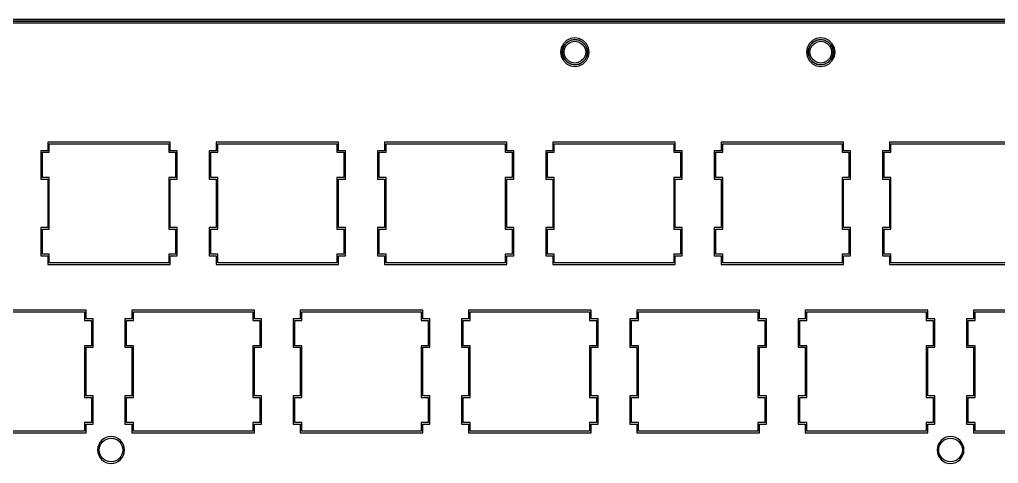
# Model space of a CAD drawing. Extents: x 5 to 332, y 5 to 122.
# Drawn here: x 91.6 to 202.4, y 72.2 to 122.4 of the extents above; entities that cross this region are included whole.
import ezdxf

# ---------------------------------------------------------------- set-up
doc = ezdxf.new("R2010")
doc.units = 0
doc.layers.add('Layer_1', color=7, linetype='CONTINUOUS')

msp = doc.modelspace()

# ---------------------------------------------------------------- linework, layer by layer
at = {"layer": 'Layer_1', "color": 7}
for p, q in [((329.80654, 122.440453), (6.998047, 122.440453)), ((7.001957, 122.254906), (329.80273, 122.254906)), ((329.802736, 122.245141), (7.001957, 122.247096)), ((7.005867, 122.061549), (329.798838, 122.059599)), ((153.181648, 119.702174), (152.951178, 119.249049)), ((153.539068, 120.057643), (153.181648, 119.702174)), ((153.33402, 119.590844), (153.64848, 119.90725)), ((153.65625, 119.897481), (153.33984, 119.584981)), ((153.49219, 119.473656), (153.76562, 119.747094)), ((153.988288, 120.288112), (153.539068, 120.057643)), ((153.64848, 119.90725), (154.04692, 120.110375)), ((154.05078, 120.100606), (153.65625, 119.897481)), ((153.76562, 119.747094), (154.10938, 119.922875)), ((154.490238, 120.36819), (153.988288, 120.288112)), ((154.04692, 120.110375), (154.49023, 120.180688)), ((154.49023, 120.170918), (154.05078, 120.100606)), ((154.10938, 119.922875), (154.49023, 119.983422)), ((154.49023, 120.180688), (154.93164, 120.110376)), ((154.92971, 120.100609), (154.49023, 120.170918)), ((154.49023, 119.983422), (154.87109, 119.922875)), ((154.99023, 120.288109), (154.490238, 120.36819)), ((154.87109, 119.922875), (155.21484, 119.747094)), ((155.32424, 119.897484), (154.92971, 120.100609)), ((154.93164, 120.110376), (155.33008, 119.907251)), ((155.43945, 120.057641), (154.99023, 120.288109)), ((155.21484, 119.747094), (155.48633, 119.473656)), ((155.63869, 119.584984), (155.32424, 119.897484)), ((155.33008, 119.907251), (155.64648, 119.590844)), ((155.79883, 119.702172), (155.43945, 120.057641)), ((156.02734, 119.249047), (155.79883, 119.702172)), ((181.00391, 119.702172), (180.77344, 119.251)), ((181.36328, 120.057641), (181.00391, 119.702172)), ((181.15621, 119.590841), (181.47262, 119.907247)), ((181.47852, 119.899438), (181.16406, 119.584985)), ((181.31641, 119.473656), (181.58789, 119.749047)), ((181.8125, 120.288109), (181.36328, 120.057641)), ((181.47262, 119.907247), (181.87105, 120.110372)), ((181.87305, 120.10061), (181.47852, 119.899438)), ((181.58789, 119.749047), (181.93164, 119.922875)), ((182.3125, 120.366234), (181.8125, 120.288109)), ((181.87105, 120.110372), (182.3125, 120.180688)), ((182.3125, 120.168969), (181.87305, 120.10061)), ((181.93164, 119.922875), (182.3125, 119.983422)), ((182.81445, 120.288109), (182.3125, 120.366234)), ((182.3125, 120.180688), (182.75586, 120.110376)), ((182.75198, 120.100607), (182.3125, 120.168969)), ((182.3125, 119.983422), (182.69336, 119.922875)), ((182.69336, 119.922875), (183.03711, 119.749047)), ((183.14651, 119.899435), (182.75198, 120.100607)), ((182.75586, 120.110376), (183.1543, 119.907251)), ((183.26367, 120.057641), (182.81445, 120.288109)), ((183.03711, 119.749047), (183.31055, 119.473656)), ((183.46292, 119.584982), (183.14651, 119.899435)), ((183.1543, 119.907251), (183.46875, 119.590844)), ((183.61914, 119.702172), (183.26367, 120.057641)), ((183.85156, 119.251), (183.61914, 119.702172)), ((152.951178, 119.249049), (152.873078, 118.751003)), ((152.873078, 118.751003), (152.951178, 118.251003)), ((153.06055, 118.751), (153.12895, 119.192406)), ((153.12891, 118.307641), (153.06055, 118.751)), ((153.13867, 119.188496), (153.07027, 118.749043)), ((153.07027, 118.749043), (153.13867, 118.311543)), ((153.12895, 119.192406), (153.33402, 119.590844)), ((153.33984, 119.584981), (153.13867, 119.188496)), ((153.25781, 118.749047), (153.31641, 119.131859)), ((153.31641, 118.368188), (153.25781, 118.749047)), ((153.31641, 119.131859), (153.49219, 119.473656)), ((155.48633, 119.473656), (155.66211, 119.131859)), ((155.83986, 119.1885), (155.63869, 119.584984)), ((155.64648, 119.590844), (155.84961, 119.192407)), ((155.66211, 119.131859), (155.72261, 118.749047)), ((155.72261, 118.749047), (155.66211, 118.368187)), ((155.91016, 118.749047), (155.83986, 119.1885)), ((155.83986, 118.311547), (155.91016, 118.749047)), ((155.84961, 119.192407), (155.91991, 118.751001)), ((155.91991, 118.751001), (155.84961, 118.307641)), ((156.10744, 118.751), (156.02734, 119.249047)), ((156.02734, 118.251), (156.10744, 118.751)), ((180.77344, 119.251), (180.69531, 118.749047)), ((180.69531, 118.749047), (180.77344, 118.251)), ((180.88273, 118.749044), (180.95113, 119.194357)), ((180.95113, 118.307638), (180.88273, 118.749044)), ((180.96094, 119.190454), (180.89254, 118.749047)), ((180.89254, 118.749047), (180.96094, 118.311547)), ((180.95113, 119.194357), (181.15621, 119.590841)), ((181.16406, 119.584985), (180.96094, 119.190454)), ((181.08007, 118.749047), (181.13867, 119.133812)), ((181.13867, 118.368187), (181.08007, 118.749047)), ((181.13867, 119.133812), (181.31641, 119.473656)), ((183.31055, 119.473656), (183.48438, 119.133812)), ((183.66214, 119.190451), (183.46292, 119.584982)), ((183.46875, 119.590844), (183.67383, 119.19436)), ((183.48438, 119.133812), (183.54488, 118.749047)), ((183.54488, 118.749047), (183.48438, 118.368187)), ((183.73244, 118.749044), (183.66214, 119.190451)), ((183.66214, 118.311544), (183.73244, 118.749044)), ((183.67383, 119.19436), (183.74223, 118.749047)), ((183.74223, 118.749047), (183.67383, 118.307641)), ((183.92969, 118.749047), (183.85156, 119.251)), ((183.85156, 118.251), (183.92969, 118.749047)), ((152.951178, 118.251003), (153.181648, 117.799831)), ((153.33398, 117.911156), (153.12891, 118.307641)), ((153.13867, 118.311543), (153.33984, 117.915059)), ((153.181648, 117.799831), (153.539068, 117.442409)), ((153.49219, 118.026391), (153.31641, 118.368188)), ((153.64839, 117.592797), (153.33398, 117.911156)), ((153.33984, 117.915059), (153.65625, 117.602559)), ((153.76562, 117.752953), (153.49219, 118.026391)), ((153.539068, 117.442409), (153.990238, 117.211941)), ((154.04878, 117.389672), (153.64839, 117.592797)), ((153.65625, 117.602559), (154.05078, 117.399434)), ((154.10938, 117.577172), (153.76562, 117.752953)), ((154.48828, 117.516625), (154.10938, 117.577172)), ((154.86914, 117.579125), (154.48828, 117.516625)), ((155.21484, 117.752953), (154.86914, 117.579125)), ((154.92775, 117.401391), (155.32424, 117.602563)), ((155.33008, 117.592797), (154.93359, 117.389672)), ((154.988258, 117.210021), (155.439428, 117.442443)), ((155.48633, 118.026391), (155.21484, 117.752953)), ((155.32424, 117.602563), (155.63869, 117.915063)), ((155.64648, 117.911157), (155.33008, 117.592797)), ((155.439428, 117.442443), (155.798808, 117.799865)), ((155.66211, 118.368187), (155.48633, 118.026391)), ((155.63869, 117.915063), (155.83986, 118.311547)), ((155.84961, 118.307641), (155.64648, 117.911157)), ((155.798808, 117.799865), (156.02734, 118.251)), ((180.77344, 118.251), (181.00391, 117.799828)), ((181.15621, 117.911154), (180.95113, 118.307638)), ((180.96094, 118.311547), (181.16406, 117.915063)), ((181.00391, 117.799828), (181.33984, 117.463891)), ((181.31445, 118.026391), (181.13867, 118.368187)), ((181.47066, 117.594747), (181.15621, 117.911154)), ((181.16406, 117.915063), (181.48047, 117.602563)), ((181.58984, 117.752953), (181.31445, 118.026391)), ((181.33984, 117.463891), (181.36324, 117.442407)), ((181.36324, 117.442407), (181.81246, 117.211938)), ((181.47266, 117.592797), (181.47066, 117.594747)), ((181.87109, 117.389672), (181.47266, 117.592797)), ((181.48047, 117.602563), (181.875, 117.399438)), ((181.93359, 117.577172), (181.58984, 117.752953)), ((182.3125, 117.516625), (181.93359, 117.577172)), ((182.69336, 117.577172), (182.3125, 117.516625)), ((183.03711, 117.752953), (182.69336, 117.577172)), ((182.75198, 117.399435), (183.14651, 117.60256)), ((183.1543, 117.592797), (182.75586, 117.389672)), ((182.81444, 117.211978), (183.26366, 117.442447)), ((183.31055, 118.026391), (183.03711, 117.752953)), ((183.14651, 117.60256), (183.46292, 117.91506)), ((183.46875, 117.911157), (183.1543, 117.592797)), ((183.26366, 117.442447), (183.62108, 117.799869)), ((183.48438, 118.368187), (183.31055, 118.026391)), ((183.46292, 117.91506), (183.66214, 118.311544)), ((183.67383, 118.307641), (183.46875, 117.911157)), ((183.62108, 117.799869), (183.85156, 118.251)), ((153.990238, 117.211941), (154.490238, 117.131861)), ((154.49018, 117.31936), (154.04878, 117.389672)), ((154.05078, 117.399434), (154.49023, 117.329122)), ((154.93159, 117.389672), (154.49018, 117.31936)), ((154.49023, 117.329122), (154.50393, 117.333032)), ((154.490238, 117.131861), (154.503938, 117.135761)), ((154.50393, 117.333032), (154.92775, 117.401391)), ((154.503938, 117.135761), (154.957058, 117.208021)), ((154.93359, 117.389672), (154.93159, 117.389672)), ((154.957058, 117.208021), (154.988258, 117.210021)), ((181.81246, 117.211938), (182.31246, 117.133808)), ((182.3125, 117.31936), (181.87109, 117.389672)), ((181.875, 117.399438), (182.3125, 117.331079)), ((182.31246, 117.133808), (182.32616, 117.135808)), ((182.75586, 117.389672), (182.3125, 117.31936)), ((182.3125, 117.331079), (182.3262, 117.333029)), ((182.32616, 117.135808), (182.81444, 117.211978)), ((182.3262, 117.333029), (182.75198, 117.399435)), ((108.70312, 108.569359), (94.828125, 108.569357)), ((94.828125, 108.569357), (94.828125, 107.592795)), ((108.70312, 107.592797), (108.70312, 108.569359)), ((127.75195, 108.569359), (113.87695, 108.569357)), ((113.87695, 108.569357), (113.87695, 107.592795)), ((127.75195, 107.592797), (127.75195, 108.569359)), ((146.80273, 108.569359), (132.92773, 108.569357)), ((132.92773, 108.569357), (132.92773, 107.592795)), ((146.80273, 107.592797), (146.80273, 108.569359)), ((165.85352, 108.569359), (151.97852, 108.569357)), ((151.97852, 108.569357), (151.97852, 107.592795)), ((165.85352, 107.592797), (165.85352, 108.569359)), ((184.90234, 108.569359), (171.02734, 108.569357)), ((171.02734, 108.569357), (171.02734, 107.592795)), ((184.90234, 107.592797), (184.90234, 108.569359)), ((203.95312, 108.569359), (190.07812, 108.569357)), ((190.07812, 108.569357), (190.07812, 107.592795)), ((94.828125, 107.592795), (94.044922, 107.592795)), ((94.044922, 107.592795), (94.044922, 107.499045)), ((94.044922, 107.499045), (94.044922, 104.375998)), ((95.011719, 108.385766), (108.51758, 108.385766)), ((95.011719, 107.40725), (95.011719, 108.385766)), ((108.51758, 108.385766), (108.51758, 107.40725)), ((109.48438, 107.592797), (108.70312, 107.592797)), ((109.48438, 104.376), (109.48438, 107.592797)), ((113.87695, 107.592795), (113.0957, 107.592795)), ((113.0957, 107.592795), (113.0957, 107.499045)), ((113.0957, 107.499045), (113.0957, 104.375998)), ((114.0625, 108.385766), (127.56641, 108.385766)), ((114.0625, 107.40725), (114.0625, 108.385766)), ((127.56641, 108.385766), (127.56641, 107.40725)), ((128.53516, 107.592797), (127.75195, 107.592797)), ((128.53516, 104.376), (128.53516, 107.592797)), ((132.92773, 107.592795), (132.14453, 107.592795)), ((132.14453, 107.592795), (132.14453, 107.499045)), ((132.14453, 107.499045), (132.14453, 104.375998)), ((133.11328, 108.385766), (146.61719, 108.385766)), ((133.11328, 107.40725), (133.11328, 108.385766)), ((146.61719, 108.385766), (146.61719, 107.40725)), ((147.58594, 107.592797), (146.80273, 107.592797)), ((147.58594, 104.376), (147.58594, 107.592797)), ((151.97852, 107.592795), (151.19531, 107.592795)), ((151.19531, 107.592795), (151.19531, 107.499045)), ((151.19531, 107.499045), (151.19531, 104.375998)), ((152.16211, 108.385766), (165.66797, 108.385766)), ((152.16211, 107.40725), (152.16211, 108.385766)), ((165.66797, 108.385766), (165.66797, 107.40725)), ((166.63477, 107.592797), (165.85352, 107.592797)), ((166.63477, 104.376), (166.63477, 107.592797)), ((171.02734, 107.592795), (170.24609, 107.592795)), ((170.24609, 107.592795), (170.24609, 107.499045)), ((170.24609, 107.499045), (170.24609, 104.375998)), ((171.21289, 108.385766), (184.71875, 108.385766)), ((171.21289, 107.40725), (171.21289, 108.385766)), ((184.71875, 108.385766), (184.71875, 107.40725)), ((185.68555, 107.592797), (184.90234, 107.592797)), ((185.68555, 104.376), (185.68555, 107.592797)), ((190.07812, 107.592795), (189.29492, 107.592795)), ((189.29492, 107.592795), (189.29492, 107.499045)), ((189.29492, 107.499045), (189.29492, 104.375998)), ((190.26172, 108.385766), (203.76758, 108.385766)), ((190.26172, 107.40725), (190.26172, 108.385766)), ((94.230469, 104.561547), (94.230469, 107.40725)), ((94.230469, 107.40725), (95.011719, 107.40725)), ((108.51758, 107.40725), (109.29883, 107.40725)), ((109.29883, 107.40725), (109.29883, 104.561547)), ((113.28125, 104.561547), (113.28125, 107.40725)), ((113.28125, 107.40725), (114.0625, 107.40725)), ((127.56641, 107.40725), (128.34961, 107.40725)), ((128.34961, 107.40725), (128.34961, 104.561547)), ((132.33008, 104.561547), (132.33008, 107.40725)), ((132.33008, 107.40725), (133.11328, 107.40725)), ((146.61719, 107.40725), (147.40039, 107.40725)), ((147.40039, 107.40725), (147.40039, 104.561547)), ((151.38086, 104.561547), (151.38086, 107.40725)), ((151.38086, 107.40725), (152.16211, 107.40725)), ((165.66797, 107.40725), (166.45117, 107.40725)), ((166.45117, 107.40725), (166.45117, 104.561547)), ((170.42969, 104.561547), (170.42969, 107.40725)), ((170.42969, 107.40725), (171.21289, 107.40725)), ((184.71875, 107.40725), (185.5, 107.40725)), ((185.5, 107.40725), (185.5, 104.561547)), ((189.48047, 104.561547), (189.48047, 107.40725)), ((189.48047, 107.40725), (190.26172, 107.40725)), ((94.044922, 104.375998), (94.828125, 104.375998)), ((95.011719, 104.561547), (94.230469, 104.561547)), ((94.828125, 104.375998), (94.828125, 98.891623)), ((95.011719, 98.706078), (95.011719, 104.561547)), ((109.29883, 104.561547), (108.51758, 104.561547)), ((108.51758, 104.561547), (108.51758, 98.706078)), ((108.70312, 98.891623), (108.70312, 104.376)), ((108.70312, 104.376), (109.48438, 104.376)), ((113.0957, 104.375998), (113.87695, 104.375998)), ((114.0625, 104.561547), (113.28125, 104.561547)), ((113.87695, 104.375998), (113.87695, 98.891623)), ((114.0625, 98.706078), (114.0625, 104.561547)), ((128.34961, 104.561547), (127.56641, 104.561547)), ((127.56641, 104.561547), (127.56641, 98.706078)), ((127.75195, 98.891623), (127.75195, 104.376)), ((127.75195, 104.376), (128.53516, 104.376)), ((132.14453, 104.375998), (132.92773, 104.375998)), ((133.11328, 104.561547), (132.33008, 104.561547)), ((132.92773, 104.375998), (132.92773, 98.891623)), ((133.11328, 98.706078), (133.11328, 104.561547)), ((147.40039, 104.561547), (146.61719, 104.561547)), ((146.61719, 104.561547), (146.61719, 98.706078)), ((146.80273, 98.891623), (146.80273, 104.376)), ((146.80273, 104.376), (147.58594, 104.376)), ((151.19531, 104.375998), (151.97852, 104.375998)), ((152.16211, 104.561547), (151.38086, 104.561547)), ((151.97852, 104.375998), (151.97852, 98.891623)), ((152.16211, 98.706078), (152.16211, 104.561547)), ((166.45117, 104.561547), (165.66797, 104.561547)), ((165.66797, 104.561547), (165.66797, 98.706078)), ((165.85352, 98.891623), (165.85352, 104.376)), ((165.85352, 104.376), (166.63477, 104.376)), ((170.24609, 104.375998), (171.02734, 104.375998)), ((171.21289, 104.561547), (170.42969, 104.561547)), ((171.02734, 104.375998), (171.02734, 98.891623)), ((171.21289, 98.706078), (171.21289, 104.561547)), ((185.5, 104.561547), (184.71875, 104.561547)), ((184.71875, 104.561547), (184.71875, 98.706078)), ((184.90234, 98.891623), (184.90234, 104.376)), ((184.90234, 104.376), (185.68555, 104.376)), ((189.29492, 104.375998), (190.07812, 104.375998)), ((190.26172, 104.561547), (189.48047, 104.561547)), ((190.07812, 104.375998), (190.07812, 98.891623)), ((190.26172, 98.706078), (190.26172, 104.561547)), ((94.828125, 98.891623), (94.044922, 98.891623)), ((94.044922, 98.891623), (94.044922, 95.672873)), ((94.230469, 95.858422), (94.230469, 98.706078)), ((94.230469, 98.706078), (95.011719, 98.706078)), ((108.51758, 98.706078), (109.29883, 98.706078)), ((109.48438, 98.891623), (108.70312, 98.891623)), ((109.29883, 98.706078), (109.29883, 95.858422)), ((109.48438, 95.672873), (109.48438, 98.891623)), ((113.87695, 98.891623), (113.0957, 98.891623)), ((113.0957, 98.891623), (113.0957, 95.672873)), ((113.28125, 95.858422), (113.28125, 98.706078)), ((113.28125, 98.706078), (114.0625, 98.706078)), ((127.56641, 98.706078), (128.34961, 98.706078)), ((128.53516, 98.891623), (127.75195, 98.891623)), ((128.34961, 98.706078), (128.34961, 95.858422)), ((128.53516, 95.672873), (128.53516, 98.891623)), ((132.92773, 98.891623), (132.14453, 98.891623)), ((132.14453, 98.891623), (132.14453, 95.672873)), ((132.33008, 95.858422), (132.33008, 98.706078)), ((132.33008, 98.706078), (133.11328, 98.706078)), ((146.61719, 98.706078), (147.40039, 98.706078)), ((147.58594, 98.891623), (146.80273, 98.891623)), ((147.40039, 98.706078), (147.40039, 95.858422)), ((147.58594, 95.672873), (147.58594, 98.891623)), ((151.97852, 98.891623), (151.19531, 98.891623)), ((151.19531, 98.891623), (151.19531, 95.672873)), ((151.38086, 95.858422), (151.38086, 98.706078)), ((151.38086, 98.706078), (152.16211, 98.706078)), ((165.66797, 98.706078), (166.45117, 98.706078)), ((166.63477, 98.891623), (165.85352, 98.891623)), ((166.45117, 98.706078), (166.45117, 95.858422)), ((166.63477, 95.672873), (166.63477, 98.891623)), ((171.02734, 98.891623), (170.24609, 98.891623)), ((170.24609, 98.891623), (170.24609, 95.672873)), ((170.42969, 95.858422), (170.42969, 98.706078)), ((170.42969, 98.706078), (171.21289, 98.706078)), ((184.71875, 98.706078), (185.5, 98.706078)), ((185.68555, 98.891623), (184.90234, 98.891623)), ((185.5, 98.706078), (185.5, 95.858422)), ((185.68555, 95.672873), (185.68555, 98.891623)), ((190.07812, 98.891623), (189.29492, 98.891623)), ((189.29492, 98.891623), (189.29492, 95.672873)), ((189.48047, 95.858422), (189.48047, 98.706078)), ((189.48047, 98.706078), (190.26172, 98.706078)), ((94.044922, 95.672873), (94.828125, 95.672873)), ((95.011719, 95.858422), (94.230469, 95.858422)), ((94.828125, 95.672873), (94.828125, 94.69631)), ((95.011719, 94.879906), (95.011719, 95.858422)), ((109.29883, 95.858422), (108.51758, 95.858422)), ((108.51758, 95.858422), (108.51758, 94.879906)), ((108.70312, 94.69631), (108.70312, 95.672873)), ((108.70312, 95.672873), (109.48438, 95.672873)), ((113.0957, 95.672873), (113.87695, 95.672873)), ((114.0625, 95.858422), (113.28125, 95.858422)), ((113.87695, 95.672873), (113.87695, 94.69631)), ((114.0625, 94.879906), (114.0625, 95.858422)), ((128.34961, 95.858422), (127.56641, 95.858422)), ((127.56641, 95.858422), (127.56641, 94.879906)), ((127.75195, 94.69631), (127.75195, 95.672873)), ((127.75195, 95.672873), (128.53516, 95.672873)), ((132.14453, 95.672873), (132.92773, 95.672873)), ((133.11328, 95.858422), (132.33008, 95.858422)), ((132.92773, 95.672873), (132.92773, 94.69631)), ((133.11328, 94.879906), (133.11328, 95.858422)), ((147.40039, 95.858422), (146.61719, 95.858422)), ((146.61719, 95.858422), (146.61719, 94.879906)), ((146.80273, 94.69631), (146.80273, 95.672873)), ((146.80273, 95.672873), (147.58594, 95.672873)), ((151.19531, 95.672873), (151.97852, 95.672873)), ((152.16211, 95.858422), (151.38086, 95.858422)), ((151.97852, 95.672873), (151.97852, 94.69631)), ((152.16211, 94.879906), (152.16211, 95.858422)), ((166.45117, 95.858422), (165.66797, 95.858422)), ((165.66797, 95.858422), (165.66797, 94.879906)), ((165.85352, 94.69631), (165.85352, 95.672873)), ((165.85352, 95.672873), (166.63477, 95.672873)), ((170.24609, 95.672873), (171.02734, 95.672873)), ((171.21289, 95.858422), (170.42969, 95.858422)), ((171.02734, 95.672873), (171.02734, 94.69631)), ((171.21289, 94.879906), (171.21289, 95.858422)), ((185.5, 95.858422), (184.71875, 95.858422)), ((184.71875, 95.858422), (184.71875, 94.879906)), ((184.90234, 94.69631), (184.90234, 95.672873)), ((184.90234, 95.672873), (185.68555, 95.672873)), ((189.29492, 95.672873), (190.07812, 95.672873)), ((190.26172, 95.858422), (189.48047, 95.858422)), ((190.07812, 95.672873), (190.07812, 94.69631)), ((190.26172, 94.879906), (190.26172, 95.858422)), ((94.828125, 94.69631), (108.70312, 94.69631)), ((108.51758, 94.879906), (95.011719, 94.879906)), ((113.87695, 94.69631), (127.75195, 94.69631)), ((127.56641, 94.879906), (114.0625, 94.879906)), ((132.92773, 94.69631), (146.80273, 94.69631)), ((146.61719, 94.879906), (133.11328, 94.879906)), ((151.97852, 94.69631), (165.85352, 94.69631)), ((165.66797, 94.879906), (152.16211, 94.879906)), ((171.02734, 94.69631), (184.90234, 94.69631)), ((184.71875, 94.879906), (171.21289, 94.879906)), ((190.07812, 94.69631), (203.95312, 94.69631)), ((203.76758, 94.879906), (190.26172, 94.879906)), ((99.177734, 89.520528), (85.302734, 89.520531)), ((85.488281, 89.334984), (98.992188, 89.334984)), ((98.992188, 89.334984), (98.992188, 88.356469)), ((99.177734, 88.542013), (99.177734, 89.520528)), ((104.35352, 89.520531), (104.35352, 88.542016)), ((118.22852, 89.520528), (104.35352, 89.520531)), ((104.53711, 89.334984), (118.04297, 89.334984)), ((104.53711, 88.356469), (104.53711, 89.334984)), ((118.04297, 89.334984), (118.04297, 88.356469)), ((118.22852, 88.542013), (118.22852, 89.520528)), ((123.40234, 89.520531), (123.40234, 88.542016)), ((137.27734, 89.520528), (123.40234, 89.520531)), ((123.58789, 89.334984), (137.09375, 89.334984)), ((123.58789, 88.356469), (123.58789, 89.334984)), ((137.09375, 89.334984), (137.09375, 88.356469)), ((137.27734, 88.542013), (137.27734, 89.520528)), ((142.45312, 89.520531), (142.45312, 88.542016)), ((156.32812, 89.520528), (142.45312, 89.520531)), ((142.63672, 89.334984), (156.14258, 89.334984)), ((142.63672, 88.356469), (142.63672, 89.334984)), ((156.14258, 89.334984), (156.14258, 88.356469)), ((156.32812, 88.542013), (156.32812, 89.520528)), ((161.50195, 89.520531), (161.50195, 88.542016)), ((175.37695, 89.520528), (161.50195, 89.520531)), ((161.6875, 89.334984), (175.19336, 89.334984)), ((161.6875, 88.356469), (161.6875, 89.334984)), ((175.19336, 89.334984), (175.19336, 88.356469)), ((175.37695, 88.542013), (175.37695, 89.520528)), ((180.55273, 89.520531), (180.55273, 88.542016)), ((194.42773, 89.520528), (180.55273, 89.520531)), ((180.73828, 89.334984), (194.24219, 89.334984)), ((180.73828, 88.356469), (180.73828, 89.334984)), ((194.24219, 89.334984), (194.24219, 88.356469)), ((194.42773, 88.542013), (194.42773, 89.520528)), ((199.60352, 89.520531), (199.60352, 88.542016)), ((213.47852, 89.520528), (199.60352, 89.520531)), ((199.78711, 89.334984), (213.29297, 89.334984)), ((199.78711, 88.356469), (199.78711, 89.334984)), ((98.992188, 88.356469), (99.775391, 88.356469)), ((99.960938, 88.542013), (99.177734, 88.542013)), ((99.775391, 88.356469), (99.775391, 85.510766)), ((99.960938, 85.327169), (99.960938, 88.542013)), ((104.35352, 88.542016), (103.57031, 88.542016)), ((103.57031, 88.542016), (103.57031, 88.450216)), ((103.57031, 88.450216), (103.57031, 85.327169)), ((103.75586, 85.510766), (103.75586, 88.356469)), ((103.75586, 88.356469), (104.53711, 88.356469)), ((118.04297, 88.356469), (118.82617, 88.356469)), ((119.00977, 88.542013), (118.22852, 88.542013)), ((118.82617, 88.356469), (118.82617, 85.510766)), ((119.00977, 85.327169), (119.00977, 88.542013)), ((123.40234, 88.542016), (122.62109, 88.542016)), ((122.62109, 88.542016), (122.62109, 88.450216)), ((122.62109, 88.450216), (122.62109, 85.327169)), ((122.80469, 85.510766), (122.80469, 88.356469)), ((122.80469, 88.356469), (123.58789, 88.356469)), ((137.09375, 88.356469), (137.875, 88.356469)), ((138.06055, 88.542013), (137.27734, 88.542013)), ((137.875, 88.356469), (137.875, 85.510766)), ((138.06055, 85.327169), (138.06055, 88.542013)), ((142.45312, 88.542016), (141.66992, 88.542016)), ((141.66992, 88.542016), (141.66992, 88.450216)), ((141.66992, 88.450216), (141.66992, 85.327169)), ((141.85547, 85.510766), (141.85547, 88.356469)), ((141.85547, 88.356469), (142.63672, 88.356469)), ((156.14258, 88.356469), (156.92578, 88.356469)), ((157.10938, 88.542013), (156.32812, 88.542013)), ((156.92578, 88.356469), (156.92578, 85.510766)), ((157.10938, 85.327169), (157.10938, 88.542013)), ((161.50195, 88.542016), (160.7207, 88.542016)), ((160.7207, 88.542016), (160.7207, 88.450216)), ((160.7207, 88.450216), (160.7207, 85.327169)), ((160.90625, 85.510766), (160.90625, 88.356469)), ((160.90625, 88.356469), (161.6875, 88.356469)), ((175.19336, 88.356469), (175.97461, 88.356469)), ((176.16016, 88.542013), (175.37695, 88.542013)), ((175.97461, 88.356469), (175.97461, 85.510766)), ((176.16016, 85.327169), (176.16016, 88.542013)), ((180.55273, 88.542016), (179.76953, 88.542016)), ((179.76953, 88.542016), (179.76953, 88.450216)), ((179.76953, 88.450216), (179.76953, 85.327169)), ((179.95508, 85.510766), (179.95508, 88.356469)), ((179.95508, 88.356469), (180.73828, 88.356469)), ((194.24219, 88.356469), (195.02539, 88.356469)), ((195.21094, 88.542013), (194.42773, 88.542013)), ((195.02539, 88.356469), (195.02539, 85.510766)), ((195.21094, 85.327169), (195.21094, 88.542013)), ((199.60352, 88.542016), (198.82031, 88.542016)), ((198.82031, 88.542016), (198.82031, 88.450216)), ((198.82031, 88.450216), (198.82031, 85.327169)), ((199.00586, 85.510766), (199.00586, 88.356469)), ((199.00586, 88.356469), (199.78711, 88.356469)), ((99.775391, 85.510766), (98.992188, 85.510766)), ((98.992188, 85.510766), (98.992188, 79.655297)), ((99.177734, 79.840841), (99.177734, 85.327169)), ((99.177734, 85.327169), (99.960938, 85.327169)), ((103.57031, 85.327169), (104.35352, 85.327169)), ((104.53711, 85.510766), (103.75586, 85.510766)), ((104.35352, 85.327169), (104.35352, 79.840841)), ((104.53711, 79.655297), (104.53711, 85.510766)), ((118.82617, 85.510766), (118.04297, 85.510766)), ((118.04297, 85.510766), (118.04297, 79.655297)), ((118.22852, 79.840841), (118.22852, 85.327169)), ((118.22852, 85.327169), (119.00977, 85.327169)), ((122.62109, 85.327169), (123.40234, 85.327169)), ((123.58789, 85.510766), (122.80469, 85.510766)), ((123.40234, 85.327169), (123.40234, 79.840841)), ((123.58789, 79.655297), (123.58789, 85.510766)), ((137.875, 85.510766), (137.09375, 85.510766)), ((137.09375, 85.510766), (137.09375, 79.655297)), ((137.27734, 79.840841), (137.27734, 85.327169)), ((137.27734, 85.327169), (138.06055, 85.327169)), ((141.66992, 85.327169), (142.45312, 85.327169)), ((142.63672, 85.510766), (141.85547, 85.510766)), ((142.45312, 85.327169), (142.45312, 79.840841)), ((142.63672, 79.655297), (142.63672, 85.510766)), ((156.92578, 85.510766), (156.14258, 85.510766)), ((156.14258, 85.510766), (156.14258, 79.655297)), ((156.32812, 79.840841), (156.32812, 85.327169)), ((156.32812, 85.327169), (157.10938, 85.327169)), ((160.7207, 85.327169), (161.50195, 85.327169)), ((161.6875, 85.510766), (160.90625, 85.510766)), ((161.50195, 85.327169), (161.50195, 79.840841)), ((161.6875, 79.655297), (161.6875, 85.510766)), ((175.97461, 85.510766), (175.19336, 85.510766)), ((175.19336, 85.510766), (175.19336, 79.655297)), ((175.37695, 79.840841), (175.37695, 85.327169)), ((175.37695, 85.327169), (176.16016, 85.327169)), ((179.76953, 85.327169), (180.55273, 85.327169)), ((180.73828, 85.510766), (179.95508, 85.510766)), ((180.55273, 85.327169), (180.55273, 79.840841)), ((180.73828, 79.655297), (180.73828, 85.510766)), ((195.02539, 85.510766), (194.24219, 85.510766)), ((194.24219, 85.510766), (194.24219, 79.655297)), ((194.42773, 79.840841), (194.42773, 85.327169)), ((194.42773, 85.327169), (195.21094, 85.327169)), ((198.82031, 85.327169), (199.60352, 85.327169)), ((199.78711, 85.510766), (199.00586, 85.510766)), ((199.60352, 85.327169), (199.60352, 79.840841)), ((199.78711, 79.655297), (199.78711, 85.510766)), ((99.960938, 79.840841), (99.177734, 79.840841)), ((99.960938, 76.624044), (99.960938, 79.840841)), ((104.35352, 79.840841), (103.57031, 79.840841)), ((103.57031, 79.840841), (103.57031, 76.624044)), ((119.00977, 79.840841), (118.22852, 79.840841)), ((119.00977, 76.624044), (119.00977, 79.840841)), ((123.40234, 79.840841), (122.62109, 79.840841)), ((122.62109, 79.840841), (122.62109, 76.624044)), ((138.06055, 79.840841), (137.27734, 79.840841)), ((138.06055, 76.624044), (138.06055, 79.840841)), ((142.45312, 79.840841), (141.66992, 79.840841)), ((141.66992, 79.840841), (141.66992, 76.624044)), ((157.10938, 79.840841), (156.32812, 79.840841)), ((157.10938, 76.624044), (157.10938, 79.840841)), ((161.50195, 79.840841), (160.7207, 79.840841)), ((160.7207, 79.840841), (160.7207, 76.624044)), ((176.16016, 79.840841), (175.37695, 79.840841)), ((176.16016, 76.624044), (176.16016, 79.840841)), ((180.55273, 79.840841), (179.76953, 79.840841)), ((179.76953, 79.840841), (179.76953, 76.624044)), ((195.21094, 79.840841), (194.42773, 79.840841)), ((195.21094, 76.624044), (195.21094, 79.840841)), ((199.60352, 79.840841), (198.82031, 79.840841)), ((198.82031, 79.840841), (198.82031, 76.624044)), ((98.992188, 79.655297), (99.775391, 79.655297)), ((99.775391, 79.655297), (99.775391, 76.809594)), ((103.75586, 76.809594), (103.75586, 79.655297)), ((103.75586, 79.655297), (104.53711, 79.655297)), ((118.04297, 79.655297), (118.82617, 79.655297)), ((118.82617, 79.655297), (118.82617, 76.809594)), ((122.80469, 76.809594), (122.80469, 79.655297)), ((122.80469, 79.655297), (123.58789, 79.655297)), ((137.09375, 79.655297), (137.875, 79.655297)), ((137.875, 79.655297), (137.875, 76.809594)), ((141.85547, 76.809594), (141.85547, 79.655297)), ((141.85547, 79.655297), (142.63672, 79.655297)), ((156.14258, 79.655297), (156.92578, 79.655297)), ((156.92578, 79.655297), (156.92578, 76.809594)), ((160.90625, 76.809594), (160.90625, 79.655297)), ((160.90625, 79.655297), (161.6875, 79.655297)), ((175.19336, 79.655297), (175.97461, 79.655297)), ((175.97461, 79.655297), (175.97461, 76.809594)), ((179.95508, 76.809594), (179.95508, 79.655297)), ((179.95508, 79.655297), (180.73828, 79.655297)), ((194.24219, 79.655297), (195.02539, 79.655297)), ((195.02539, 79.655297), (195.02539, 76.809594)), ((199.00586, 76.809594), (199.00586, 79.655297)), ((199.00586, 79.655297), (199.78711, 79.655297)), ((99.775391, 76.809594), (98.992188, 76.809594)), ((98.992188, 76.809594), (98.992188, 75.831078)), ((99.177734, 75.645528), (99.177734, 76.624044)), ((99.177734, 76.624044), (99.960938, 76.624044)), ((103.57031, 76.624044), (104.35352, 76.624044)), ((104.53711, 76.809594), (103.75586, 76.809594)), ((104.35352, 76.624044), (104.35352, 75.645528)), ((104.53711, 75.831078), (104.53711, 76.809594)), ((118.82617, 76.809594), (118.04297, 76.809594)), ((118.04297, 76.809594), (118.04297, 75.831078)), ((118.22852, 75.645528), (118.22852, 76.624044)), ((118.22852, 76.624044), (119.00977, 76.624044)), ((122.62109, 76.624044), (123.40234, 76.624044)), ((123.58789, 76.809594), (122.80469, 76.809594)), ((123.40234, 76.624044), (123.40234, 75.645528)), ((123.58789, 75.831078), (123.58789, 76.809594)), ((137.875, 76.809594), (137.09375, 76.809594)), ((137.09375, 76.809594), (137.09375, 75.831078)), ((137.27734, 75.645528), (137.27734, 76.624044)), ((137.27734, 76.624044), (138.06055, 76.624044)), ((141.66992, 76.624044), (142.45312, 76.624044)), ((142.63672, 76.809594), (141.85547, 76.809594)), ((142.45312, 76.624044), (142.45312, 75.645528)), ((142.63672, 75.831078), (142.63672, 76.809594)), ((156.92578, 76.809594), (156.14258, 76.809594)), ((156.14258, 76.809594), (156.14258, 75.831078)), ((156.32812, 75.645528), (156.32812, 76.624044)), ((156.32812, 76.624044), (157.10938, 76.624044)), ((160.7207, 76.624044), (161.50195, 76.624044)), ((161.6875, 76.809594), (160.90625, 76.809594)), ((161.50195, 76.624044), (161.50195, 75.645528)), ((161.6875, 75.831078), (161.6875, 76.809594)), ((175.97461, 76.809594), (175.19336, 76.809594)), ((175.19336, 76.809594), (175.19336, 75.831078)), ((175.37695, 75.645528), (175.37695, 76.624044)), ((175.37695, 76.624044), (176.16016, 76.624044)), ((179.76953, 76.624044), (180.55273, 76.624044)), ((180.73828, 76.809594), (179.95508, 76.809594)), ((180.55273, 76.624044), (180.55273, 75.645528)), ((180.73828, 75.831078), (180.73828, 76.809594)), ((195.02539, 76.809594), (194.24219, 76.809594)), ((194.24219, 76.809594), (194.24219, 75.831078)), ((194.42773, 75.645528), (194.42773, 76.624044)), ((194.42773, 76.624044), (195.21094, 76.624044)), ((198.82031, 76.624044), (199.60352, 76.624044)), ((199.78711, 76.809594), (199.00586, 76.809594)), ((199.60352, 76.624044), (199.60352, 75.645528)), ((199.78711, 75.831078), (199.78711, 76.809594)), ((85.302734, 75.645528), (99.177734, 75.645528)), ((98.992188, 75.831078), (85.488281, 75.831078)), ((104.35352, 75.645528), (118.22852, 75.645528)), ((118.04297, 75.831078), (104.53711, 75.831078)), ((123.40234, 75.645528), (137.27734, 75.645528)), ((137.09375, 75.831078), (123.58789, 75.831078)), ((142.45312, 75.645528), (156.32812, 75.645528)), ((156.14258, 75.831078), (142.63672, 75.831078)), ((161.50195, 75.645528), (175.37695, 75.645528)), ((175.19336, 75.831078), (161.6875, 75.831078)), ((180.55273, 75.645528), (194.42773, 75.645528)), ((194.24219, 75.831078), (180.73828, 75.831078)), ((199.60352, 75.645528), (213.47852, 75.645528)), ((213.29297, 75.831078), (199.78711, 75.831078)), ((101.99805, 75.225609), (101.99805, 75.225609)), ((101.99805, 75.040062), (101.99805, 75.040062)), ((196.99805, 75.225609), (196.99805, 75.225609)), ((196.99805, 75.040062), (196.99805, 75.040062))]:
    msp.add_line(p, q, dxfattribs=at)
for points in [[(101.99805, 75.225609), (101.15871, 75.225606), (100.47656, 74.543463), (100.47656, 73.704125)], [(100.66211, 73.704125), (100.66211, 74.443529), (101.25864, 75.04006), (101.99805, 75.040062)], [(103.51953, 73.704125), (103.51953, 74.543463), (102.83738, 75.225606), (101.99805, 75.225609)], [(101.99805, 75.040062), (102.73745, 75.04006), (103.33594, 74.443529), (103.33594, 73.704125)], [(196.99805, 75.225609), (196.15871, 75.225612), (195.47656, 74.543467), (195.47656, 73.704125)], [(195.66211, 73.704125), (195.66211, 74.443532), (196.25864, 75.040065), (196.99805, 75.040062)], [(198.51953, 73.704125), (198.51953, 74.543463), (197.83738, 75.225606), (196.99805, 75.225609)], [(196.99805, 75.040062), (197.73745, 75.04006), (198.33594, 74.443529), (198.33594, 73.704125)], [(100.47656, 73.704125), (100.47656, 72.864787), (101.15871, 72.180691), (101.99805, 72.180688)], [(101.99805, 72.366234), (101.25864, 72.366237), (100.66211, 72.964721), (100.66211, 73.704125)], [(101.99805, 72.180688), (102.83738, 72.180691), (103.51953, 72.864787), (103.51953, 73.704125)], [(103.33594, 73.704125), (103.33594, 72.964721), (102.73745, 72.366237), (101.99805, 72.366234)], [(195.47656, 73.704125), (195.47656, 72.864783), (196.15871, 72.180685), (196.99805, 72.180688)], [(196.99805, 72.366234), (196.25864, 72.366232), (195.66211, 72.964718), (195.66211, 73.704125)], [(196.99805, 72.180688), (197.83738, 72.180691), (198.51953, 72.864787), (198.51953, 73.704125)], [(198.33594, 73.704125), (198.33594, 72.964721), (197.73745, 72.366237), (196.99805, 72.366234)]]:
    msp.add_open_spline(points, degree=3, dxfattribs=at)

doc.saveas('drawing.dxf')
